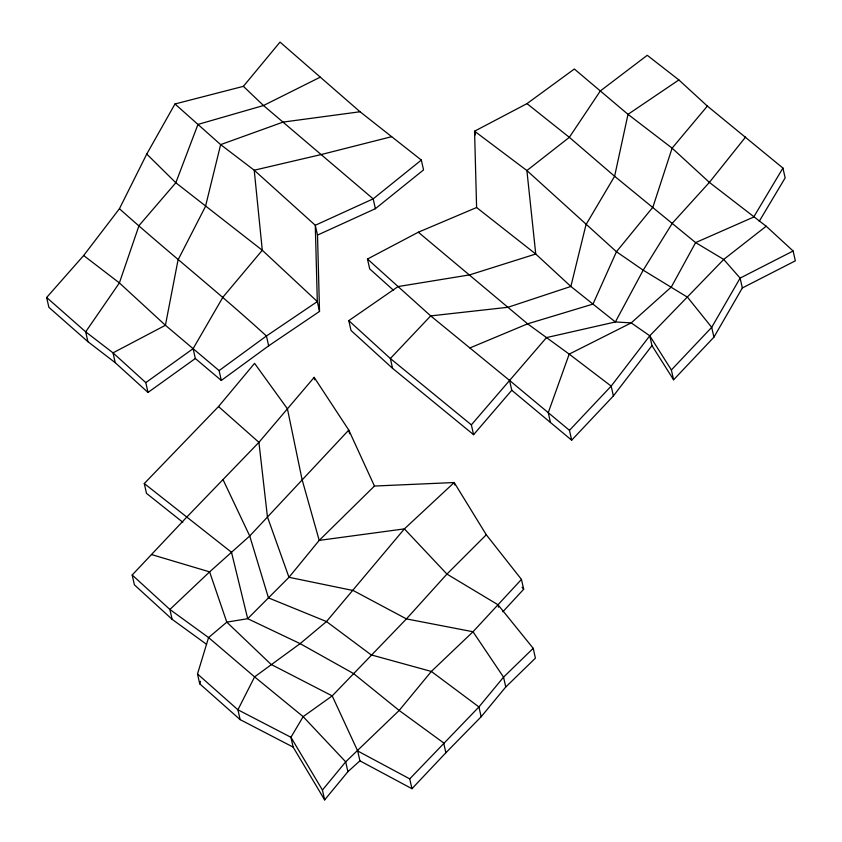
<?xml version="1.0" encoding="UTF-8"?>
<svg xmlns="http://www.w3.org/2000/svg" width="842" height="842" viewBox="0 0 842 842"><rect width="100%" height="100%" fill="white"/><g stroke="black" fill="none" stroke-linecap="round" stroke-linejoin="round"><path stroke-width="1.26" d="M359.913 760.831L347.904 771.682L324.654 799.9L293.142 747.117L240.138 719.615L199.722 683.82L197.502 673.979L208.574 637.573L226.793 622.143L247.695 618.691L300.131 643.635L353.472 673.505L399.171 710.448L443.66 742.918L445.871 752.748L411.948 788.701L359.913 760.831L357.703 750.99L332.211 695.892L271.071 664.401L226.793 622.143L209.616 571.876L151.465 554.541M199.722 683.82L200.48 681.304M195.323 358.503L148.013 392.446L115.228 362.681L87.905 341.673L48.878 307.33L46.657 297.489L83.663 255.515L119.427 208.732L146.761 154.054L174.978 103.976L243.391 86.337L280.028 42.1L360.039 111.754L421.326 160.064L423.547 169.905L375.395 208.69L317.508 235.097L319.528 311.424L268.661 345.83L221.309 380.447L195.323 358.503L193.113 348.662L222.93 297.163L262.294 250.263L254.221 170.21L220.646 144.624L174.978 103.976M713.921 337.179L742.339 287.953L795.343 260.831L793.122 251L766.188 226.224L709.385 182.388L672.116 148.15L628.006 114.344L574.339 69.012L526.987 103.629L474.572 131.194L476.604 207.521L535.744 254.021L570.865 286.448L615.365 321.96L631.216 322.896L649.771 335.79L671.369 369.964L673.589 379.805L713.921 337.179L711.701 327.338L687.535 297.237L643.204 270.177L616.449 251.726L526.892 170.547L474.572 131.194L475.404 134.888M476.604 207.521L418.327 232.213L367.48 259.031L430.694 315.897L509.547 380.416L511.768 390.256L473.583 434.693L392.582 368.354L351.019 330.474L348.809 320.644L398.087 286.564L469.647 274.881L535.744 254.021L526.892 170.547L569.339 137.33L600.325 90.957L647.256 55.298L678.873 79.937L707.364 106.071L782.923 168.063L753.695 217.057L695.618 242.601L671.327 287.006L631.216 322.896L569.203 354.114L548.247 412.664L550.457 422.495M759.231 221.32L785.144 177.904L782.923 168.063M649.771 335.79L611.166 386.11L569.466 430.336L571.676 440.177L613.386 395.95L651.982 345.63L649.771 335.79L723.741 259.441L766.188 226.224M745.612 137.004L709.385 182.388L672.284 223.277L643.204 270.177L615.365 321.96L546.5 337.589L471.362 424.852L473.583 434.693M324.654 799.9L322.444 790.059L345.683 761.842L399.171 710.448L431.346 671.442L473.015 631.753L521.461 579.412L486.287 534.775L454.206 482.529L374.448 486.045L319.213 540.385L288.974 577.296L247.695 618.691L231.508 552.289L144.287 483.54L218.51 406.549L254.568 363.355L287.427 408.823L302.057 479.466L319.213 540.385L404.402 528.881L454.206 482.529L454.764 484.992M445.871 752.748L481.15 716.774L505.758 686.998L535.417 658.16L533.197 648.319L498.001 604.756L446.944 574.086L404.402 528.881L326.486 621.554L300.131 643.635L254.6 676.873L237.918 709.774L240.138 719.615M707.364 106.071L672.116 148.15L652.876 207.195L616.449 251.726L592.978 304.099L527.618 323.833L469.878 347.957M374.448 486.045L348.767 430.073L314.171 377.363L258.926 442.345L186.64 517.241L132.183 575.002L134.394 584.843L172.105 619.302L206.606 644.372M502.832 611.776L523.682 589.253L521.461 579.412M411.948 788.701L409.738 778.871L478.93 706.943L503.548 677.157L533.197 648.319M348.767 430.073L249.727 535.986L209.616 571.876L169.895 609.471L172.105 619.302M671.369 369.964L711.701 327.338L740.118 278.113L793.122 251M486.287 534.775L446.944 574.086L406.433 618.902L332.211 695.892L303.152 716.647L290.932 737.287L293.142 747.117M421.326 160.064L373.174 198.859L315.287 225.267L254.221 170.21L321.465 154.486L391.646 136.678M221.309 380.447L219.099 370.606L266.44 335.99L317.318 301.583L315.287 225.267L317.508 235.097M148.013 392.446L145.792 382.615L193.113 348.662M678.873 79.937L628.006 114.344L614.618 176.262L586.011 224.635L570.865 286.448L508 307.277L430.694 315.897L390.362 358.513L392.582 368.354M320.276 77.148L263.504 105.524L197.954 124.427L175.82 182.756L139.014 225.593L119.385 282.923L85.684 331.843L87.905 341.673M360.039 111.754L283.112 122.09L220.646 144.624L205.49 206.437L178.041 259.936L165.421 325.275L113.017 352.851L85.684 331.843L46.657 297.489M357.703 750.99L409.738 778.871M83.663 255.515L119.385 282.923L165.421 325.275L219.099 370.606M526.987 103.629L569.339 137.33L614.618 176.262L695.618 242.601L723.741 259.441L740.118 278.113L742.339 287.953M182.809 522.261L146.497 493.37L144.287 483.54M471.362 424.852L390.362 358.513L348.809 320.644M418.327 232.213L527.618 323.833L569.203 354.114L611.166 386.11L613.386 395.95M509.547 380.416L569.466 430.336M511.768 390.256L571.676 440.177M119.427 208.732C167.769 251.937 218.552 292.29 266.44 335.99L268.661 345.83M218.51 406.549L258.926 442.345L267.43 516.862L288.974 577.296L353.23 590.537L406.433 618.902L473.015 631.753L503.548 677.157L505.758 686.998M197.502 673.979L237.918 709.774L290.932 737.287L322.444 790.059M393.603 290.374L369.691 268.872L367.48 259.031M145.792 382.615L113.017 352.851L115.228 362.681M132.183 575.002L169.895 609.471L208.574 637.573L254.6 676.873L303.152 716.647L345.683 761.842L347.904 771.682M243.391 86.337L263.504 105.524L373.174 198.859L375.395 208.69M146.761 154.054L175.82 182.756L262.294 250.263L317.318 301.583L319.528 311.424M522.082 587.221L523.682 589.253M651.982 345.63L673.589 379.805M223.004 479.561L249.727 535.986L268.461 597.873L326.486 621.554L371.164 654.876L431.346 671.442L478.93 706.943L481.15 716.774M498.001 604.756L498.559 607.219M349.041 431.304L349.598 433.767M314.171 377.363L314.729 379.816"/></g></svg>
